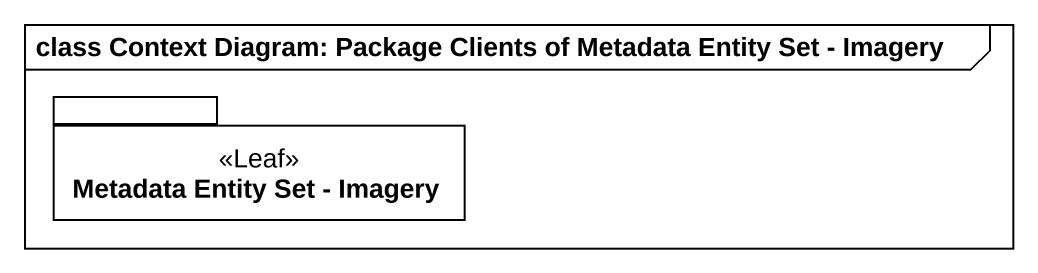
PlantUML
@startuml
mainframe class Context Diagram: Package Clients of Metadata Entity Set - Imagery
package "Metadata Entity Set - Imagery" as Metadata_Entity_Set_Imagery <<Leaf>> {
}
@enduml
